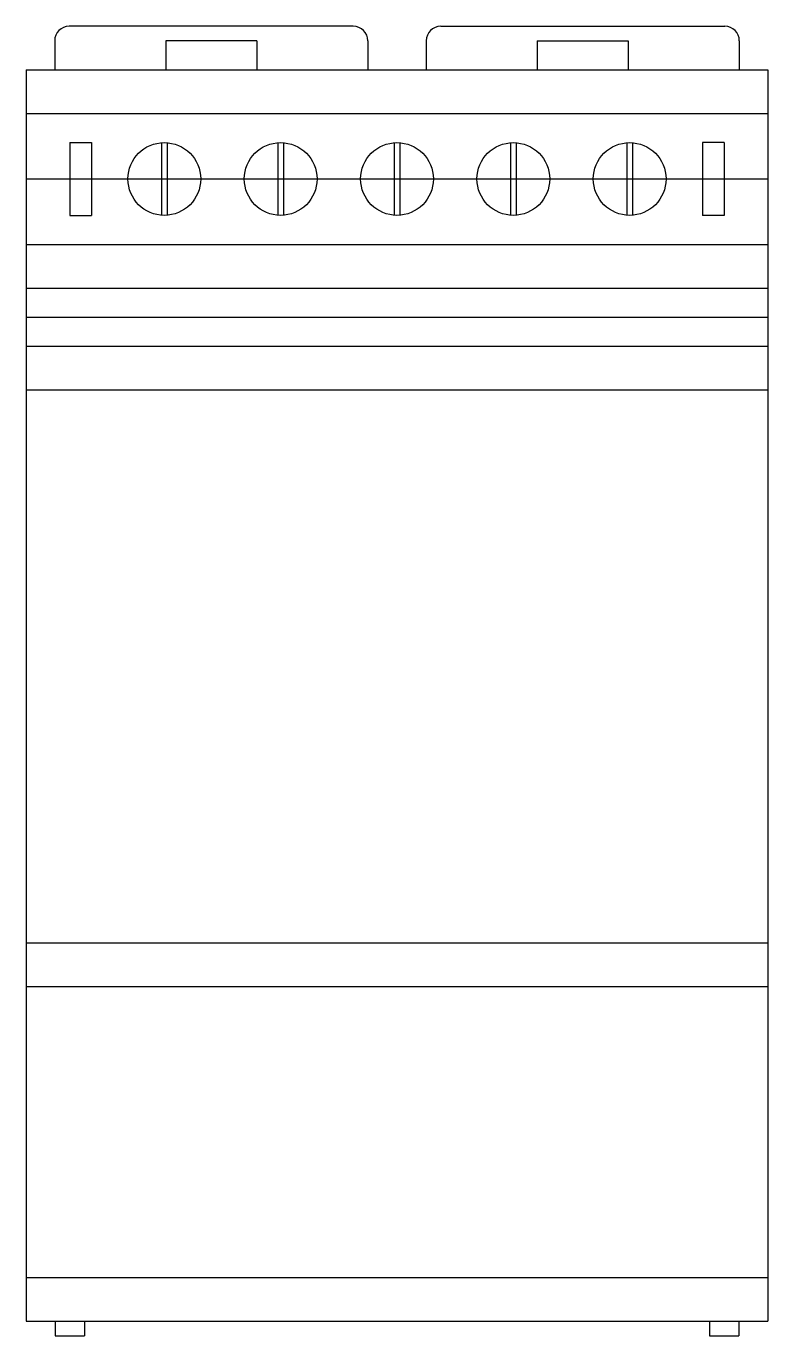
# Model space of a CAD drawing. Extents: x 1944.008 to 1944.518, y 3247.567 to 3248.467.
import ezdxf

# ---------------------------------------------------------------- set-up
doc = ezdxf.new("R2010")
doc.units = 0
doc.layers.get('0').update_dxf_attribs({"linetype": 'CONTINUOUS'})

msp = doc.modelspace()

# ---------------------------------------------------------------- linework, layer by layer
at = {"color": 0}
for p, q in [((1944.23281, 3248.46733), (1944.03748, 3248.46733)), ((1944.29296, 3248.46733), (1944.48828, 3248.46733)), ((1944.02748, 3248.45733), (1944.02748, 3248.43733)), ((1944.10382, 3248.45733), (1944.10382, 3248.43733)), ((1944.16646, 3248.45733), (1944.10382, 3248.45733)), ((1944.16646, 3248.45733), (1944.16646, 3248.43733)), ((1944.24281, 3248.45733), (1944.24281, 3248.43733)), ((1944.28296, 3248.45733), (1944.28296, 3248.43733)), ((1944.3593, 3248.45733), (1944.42194, 3248.45733)), ((1944.3593, 3248.45733), (1944.3593, 3248.43733)), ((1944.42194, 3248.45733), (1944.42194, 3248.43733)), ((1944.49828, 3248.45733), (1944.49828, 3248.43733)), ((1944.00788, 3248.43733), (1944.51788, 3248.43733)), ((1944.00788, 3248.43733), (1944.00788, 3247.57733)), ((1944.51788, 3248.43733), (1944.51788, 3247.57733)), ((1944.00788, 3248.40733), (1944.51788, 3248.40733)), ((1944.03788, 3248.38733), (1944.05288, 3248.38733)), ((1944.03788, 3248.38733), (1944.03788, 3248.33733)), ((1944.05288, 3248.38733), (1944.05288, 3248.33733)), ((1944.10088, 3248.38725), (1944.10088, 3248.33741)), ((1944.10488, 3248.38725), (1944.10488, 3248.33741)), ((1944.18088, 3248.38725), (1944.18088, 3248.33741)), ((1944.18488, 3248.38725), (1944.18488, 3248.33741)), ((1944.26088, 3248.38725), (1944.26088, 3248.33741)), ((1944.26488, 3248.38725), (1944.26488, 3248.33741)), ((1944.34088, 3248.38725), (1944.34088, 3248.33741)), ((1944.34488, 3248.38725), (1944.34488, 3248.33741)), ((1944.42088, 3248.38725), (1944.42088, 3248.33741)), ((1944.42488, 3248.38725), (1944.42488, 3248.33741)), ((1944.47288, 3248.38733), (1944.47288, 3248.33733)), ((1944.48788, 3248.38733), (1944.47288, 3248.38733)), ((1944.48788, 3248.38733), (1944.48788, 3248.33733)), ((1944.00788, 3248.36233), (1944.51788, 3248.36233)), ((1944.03788, 3248.33733), (1944.05288, 3248.33733)), ((1944.48788, 3248.33733), (1944.47288, 3248.33733)), ((1944.00788, 3248.31733), (1944.51788, 3248.31733)), ((1944.00788, 3248.28733), (1944.51788, 3248.28733)), ((1944.00788, 3248.26733), (1944.51788, 3248.26733)), ((1944.00788, 3248.24733), (1944.51788, 3248.24733)), ((1944.00788, 3248.21733), (1944.51788, 3248.21733)), ((1944.00788, 3247.83733), (1944.51788, 3247.83733)), ((1944.00788, 3247.80733), (1944.51788, 3247.80733)), ((1944.00788, 3247.60733), (1944.51788, 3247.60733)), ((1944.00788, 3247.57733), (1944.51788, 3247.57733)), ((1944.02788, 3247.57733), (1944.02788, 3247.56733)), ((1944.04788, 3247.57733), (1944.04788, 3247.56733)), ((1944.47788, 3247.57733), (1944.47788, 3247.56733)), ((1944.49788, 3247.57733), (1944.49788, 3247.56733)), ((1944.02788, 3247.56733), (1944.04788, 3247.56733)), ((1944.47788, 3247.56733), (1944.49788, 3247.56733))]:
    msp.add_line(p, q, dxfattribs=at)
for centre in [(1944.10288, 3248.36233), (1944.18288, 3248.36233), (1944.26288, 3248.36233), (1944.34288, 3248.36233), (1944.42288, 3248.36233)]:
    msp.add_circle(centre, 0.025, dxfattribs=at)
for centre, start, end in [((1944.03748, 3248.45733), 90, 180), ((1944.23281, 3248.45733), 0, 90), ((1944.29296, 3248.45733), 90, 180), ((1944.48828, 3248.45733), 0, 90)]:
    msp.add_arc(centre, 0.01, start, end, dxfattribs=at)

doc.saveas('drawing.dxf')
